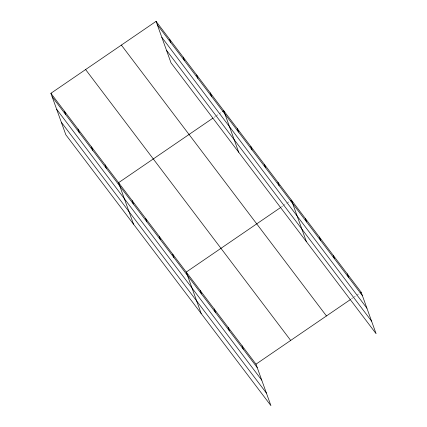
<?xml version="1.0" encoding="UTF-8"?>
<svg xmlns="http://www.w3.org/2000/svg" width="427" height="427" viewBox="0 0 427 427"><rect width="100%" height="100%" fill="white"/><g stroke="black" fill="none" stroke-linecap="round" stroke-linejoin="round"><path stroke-width="0.32" stroke-dasharray="2.13 1.6" d="M213.991 117.414L215.619 116.304M216.158 115.93L222.125 111.847M281.126 207.17L282.754 206.06M283.298 205.686L286.549 203.46M287.093 203.092L289.805 201.234M351.4 298.895L353.028 297.784M353.567 297.411L356.278 295.559M356.823 295.185L358.99 293.701"/><path stroke-width="0.64" d="M50.904 93.294L255.992 364.167L270.926 405.65L65.838 134.783L50.904 93.294L156.074 21.35L361.162 292.217L376.096 333.706L171.008 62.833L156.074 21.35M212.908 118.156L118.583 182.681L133.518 224.17M222.67 111.479L223.753 110.737L238.688 152.22M280.587 207.543L186.263 272.068L201.197 313.557M290.349 200.866L291.433 200.124L306.367 241.607M255.992 364.167L350.316 299.637M360.078 292.959L361.162 292.217M157.296 24.75L362.384 295.617M161.822 37.32L366.91 308.187M166.482 50.269L371.57 321.136M121.369 45.091L326.458 315.964M85.608 69.553L290.696 340.426M52.126 96.694L257.214 367.567M56.652 109.264L261.74 380.131M61.312 122.213L266.4 393.08M347.215 273.798L348.437 277.198M333.268 255.383L334.496 258.783M319.321 236.964L320.549 240.364M305.38 218.544L306.602 221.944M277.897 182.249L279.119 185.644M264.361 164.368L265.583 167.768M250.825 146.493L252.047 149.893M237.289 128.612L238.512 132.012M210.217 92.862L211.44 96.256M196.682 74.981L197.904 78.381M183.146 57.106L184.368 60.506M169.61 39.225L170.832 42.625M242.045 345.747L243.267 349.147M228.098 327.328L229.32 330.728M214.151 308.908L215.379 312.308M200.21 290.488L201.432 293.888M172.727 254.193L173.949 257.593M159.191 236.318L160.413 239.712M145.655 218.437L146.877 221.837M132.119 200.562L133.341 203.962M105.047 164.806L106.27 168.206M91.511 146.931L92.734 150.325M77.976 129.05L79.198 132.45M64.44 111.175L65.662 114.575"/></g></svg>
